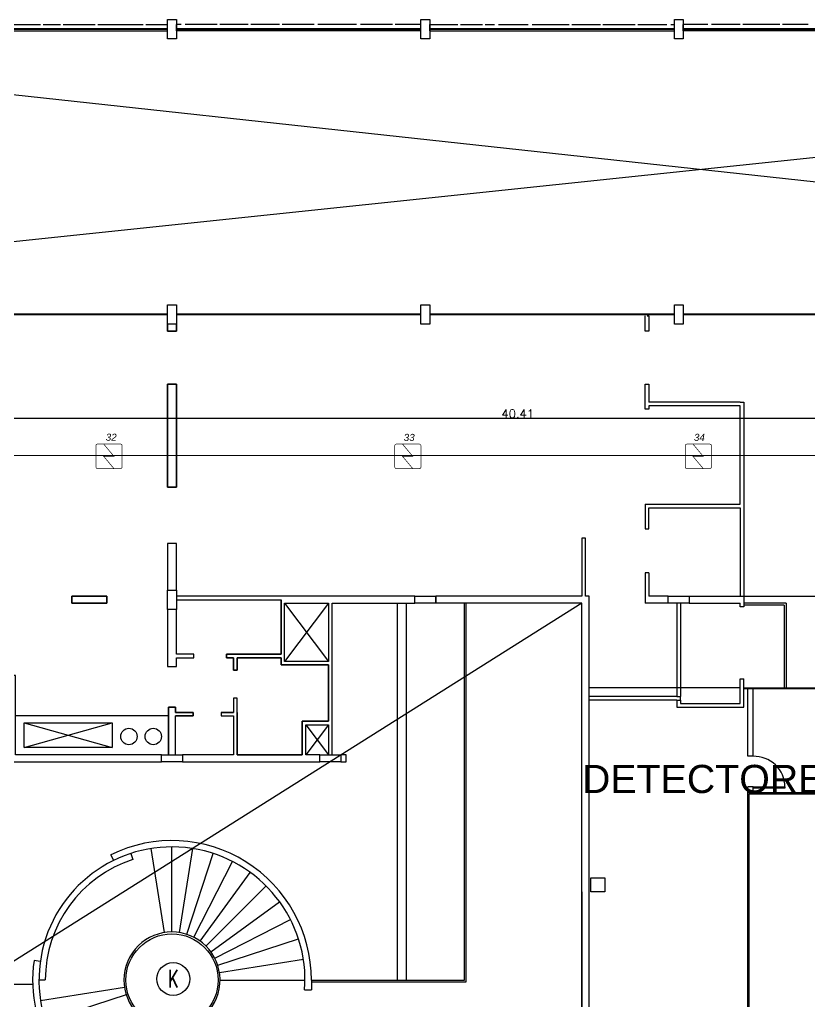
# Model space of a CAD drawing. Header units: metres. Extents: x -331 to 2982, y 362 to 2539.
# Drawn here: x 1023.72 to 1046.16, y 2278.51 to 2306.39 of the extents above; entities that cross this region are included whole.
import ezdxf
from ezdxf.enums import TextEntityAlignment as Align

# ---------------------------------------------------------------- set-up
doc = ezdxf.new("R2010")
doc.units = ezdxf.units.M
doc.linetypes.add('DASHDOT', pattern=[1, 0.5, -0.25, 0, -0.25])
doc.linetypes.add('DOT005', pattern=[0.05, 0, -0.05])
doc.layers.get('0').update_dxf_attribs({"color": 251})
doc.layers.get('Defpoints').update_dxf_attribs({"color": 251})
for name, color, linetype in [('ALV', 251, 'Continuous'), ('CX', 251, 'Continuous'), ('Det', 251, 'Continuous'), ('DET. FUMAÇA', 1, 'Continuous'), ('Det_Vigas', 251, 'Continuous'), ('Div', 251, 'Continuous'), ('Est', 251, 'Continuous'), ('Mob', 251, 'Continuous'), ('TXT', 251, 'Continuous'), ('vid', 251, 'Continuous')]:
    doc.layers.add(name, color=color, linetype=linetype)
doc.layers.add('Det_Lcorte', color=251, linetype='Continuous', lineweight=20)
doc.layers.add('LCorte', color=251, linetype='Continuous', lineweight=20)
doc.styles.add('ALESP3', font='ROMANS.SHX', dxfattribs={"width": 0.65, "height": 0.6})
doc.styles.add('ARIAL', font='arial.ttf')
doc.styles.add('COTA', font='simplex.shx')
doc.styles.get("Standard").update_dxf_attribs({"font": 'arial.ttf', "height": 0.3})
doc.dimstyles.new('EXEC_75', dxfattribs={"dimscale": 75, "dimtxt": 0.0032, "dimasz": 0.0022, "dimexe": 0, "dimexo": 0, "dimgap": 5e-05, "dimtad": 1, "dimzin": 4, "dimdsep": 46, "dimtxsty": 'COTA', "dimblk": 'ARCHTICK', "dimcen": 0, "dimclrd": 1, "dimclre": 1, "dimclrt": 2, "dimazin": 0, "dimtfac": 1, "dimtix": 1, "dimtmove": 2, "dimatfit": 3, "dimldrblk": 'DOT', "dimfxl": 1, "dimtvp": 1, "dimtolj": 1, "dimtzin": 0, "dimarcsym": 0})

# ---------------------------------------------------------------- blocks, each defined once
blk = doc.blocks.new('tttttttttttttt6')
at = {"color": 251}
blk.add_line((1250.7872, 2327.433), (1251.0372, 2327.433), dxfattribs=at)
at = {"layer": 'ALV', "color": 251}
for p, q in [((1250.7872, 2328.933), (1250.7872, 2329.133)), ((1251.0372, 2328.933), (1250.7872, 2328.933)), ((1251.0372, 2329.133), (1251.0372, 2328.933)), ((1264.4622, 2328.933), (1264.3622, 2328.933)), ((1250.7872, 2324.508), (1250.7872, 2327.433)), ((1251.0372, 2327.433), (1251.0372, 2324.508)), ((1264.3622, 2327.433), (1264.4622, 2327.433)), ((1267.0622, 2326.918), (1264.4622, 2326.918)), ((1267.0622, 2326.818), (1264.4622, 2326.818)), ((1251.0372, 2324.508), (1250.7872, 2324.508)), ((1251.0372, 2322.908), (1250.7872, 2322.908)), ((1250.7872, 2322.908), (1250.7872, 2321.583)), ((1251.0372, 2322.908), (1250.7872, 2322.908)), ((1250.7872, 2322.908), (1250.7872, 2321.583)), ((1251.0372, 2321.583), (1251.0372, 2322.908)), ((1251.0372, 2321.583), (1251.0372, 2322.908)), ((1248.0622, 2321.408), (1249.0622, 2321.408)), ((1248.0622, 2321.208), (1248.0622, 2321.408)), ((1249.0622, 2321.408), (1249.0622, 2321.208)), ((1249.0622, 2321.208), (1248.0622, 2321.208)), ((1250.7872, 2321.033), (1250.7872, 2319.408)), ((1250.7872, 2321.033), (1250.7872, 2319.408)), ((1251.0372, 2319.758), (1251.0372, 2321.033)), ((1251.5372, 2319.758), (1251.0372, 2319.758)), ((1251.5372, 2319.658), (1251.5372, 2319.758)), ((1250.7872, 2319.408), (1251.0372, 2319.408)), ((1250.7872, 2319.408), (1251.0372, 2319.408)), ((1251.0372, 2319.408), (1251.0372, 2319.658)), ((1251.0372, 2319.658), (1251.5372, 2319.658)), ((1251.0372, 2319.408), (1251.0372, 2319.658)), ((1265.3622, 2318.458), (1265.3622, 2318.5565)), ((1267.2772, 2316.8622), (1267.2772, 2318.788)), ((1267.2772, 2318.788), (1267.4272, 2318.788)), ((1267.4272, 2316.8612), (1267.4272, 2318.788)), ((1267.4272, 2316.8612), (1267.279, 2316.8612)), ((1267.2772, 2315.823), (1267.279, 2315.9912)), ((1267.2772, 2315.823), (1267.4272, 2315.823)), ((1267.4272, 2315.9912), (1267.279, 2315.9912)), ((1267.4272, 2315.823), (1267.4272, 2315.9912)), ((1262.5622, 2313.008), (1262.5622, 2304.908)), ((1262.7622, 2304.908), (1262.7622, 2313.008))]:
    blk.add_line(p, q, dxfattribs=at)
for points in [[(1264.3622, 2328.933), (1264.3622, 2329.368)], [(1264.4122, 2329.368), (1264.4622, 2329.368), (1264.4622, 2328.933)], [(1264.4622, 2326.818), (1264.4622, 2326.718), (1264.3622, 2326.718), (1264.3622, 2327.433)], [(1264.4622, 2327.433), (1264.4622, 2326.918)], [(1267.0622, 2326.918), (1267.1622, 2326.918)], [(1267.1622, 2326.918), (1267.1622, 2321.208)], [(1264.3622, 2324.018), (1267.0622, 2324.018), (1267.0622, 2326.818)], [(1264.3622, 2324.018), (1264.3622, 2323.318), (1264.4622, 2323.318), (1264.4622, 2323.918), (1267.0622, 2323.918)], [(1267.0622, 2323.918), (1267.0622, 2321.408)], [(1264.3622, 2323.318), (1264.3622, 2323.318)], [(1264.4622, 2323.318), (1264.4622, 2323.318)], [(1264.4622, 2323.318), (1264.4622, 2323.318)], [(1262.6622, 2321.408), (1262.6622, 2323.058), (1262.5622, 2323.058), (1262.5622, 2321.408), (1258.4122, 2321.408)], [(1264.3622, 2322.068), (1264.3622, 2321.208)], [(1264.4622, 2322.068), (1264.3622, 2322.068)], [(1264.4622, 2322.068), (1264.4622, 2321.408)], [(1262.5622, 2321.408), (1258.4122, 2321.408)], [(1262.7622, 2299.608), (1262.7622, 2321.408), (1262.6622, 2321.408)], [(1264.3622, 2321.408), (1264.3622, 2321.408)], [(1265.0122, 2321.408), (1264.4622, 2321.408)], [(1265.6122, 2321.408), (1267.0622, 2321.408)], [(1252.7622, 2316.908), (1254.6122, 2316.908), (1254.6122, 2317.858), (1255.3622, 2317.858), (1255.3622, 2319.458), (1254.0122, 2319.458), (1254.0122, 2319.658), (1252.7622, 2319.658), (1252.7622, 2319.308), (1252.6622, 2319.308), (1252.6622, 2319.658), (1252.4622, 2319.658), (1252.4622, 2319.758), (1254.0122, 2319.758), (1254.0122, 2321.308)], [(1255.0622, 2321.208), (1255.3622, 2321.208), (1255.3622, 2319.558), (1254.1122, 2319.558), (1254.1122, 2321.208), (1254.3122, 2321.208)], [(1262.5622, 2299.408), (1262.5622, 2321.208), (1258.4122, 2321.208)], [(1265.0122, 2321.208), (1264.3622, 2321.208)], [(1264.4622, 2321.208), (1264.4622, 2321.208)], [(1265.2622, 2321.208), (1265.2622, 2318.5565)], [(1265.3622, 2321.208), (1265.3622, 2318.5565)], [(1265.6122, 2321.208), (1267.0622, 2321.208)], [(1267.1622, 2321.208), (1267.1622, 2321.108), (1267.0622, 2321.108), (1267.0622, 2321.208)], [(1267.1622, 2321.208), (1267.1622, 2321.208)], [(1251.0372, 2319.658), (1251.5372, 2319.658), (1251.5372, 2319.758), (1251.0372, 2319.758), (1251.0372, 2321.033)], [(1250.6122, 2316.908), (1246.4622, 2316.908), (1246.4622, 2319.158), (1246.3622, 2319.158), (1246.3622, 2318.858)], [(1265.2622, 2318.458), (1265.2622, 2318.258), (1267.1622, 2318.258), (1267.1622, 2319.058)], [(1265.3622, 2318.458), (1265.3622, 2318.358), (1267.0622, 2318.358), (1267.0622, 2319.058)], [(1267.0622, 2319.058), (1267.1622, 2319.058)], [(1265.2622, 2318.5565), (1265.3622, 2318.5565)], [(1252.7622, 2318.108), (1252.7622, 2318.508), (1252.6622, 2318.508), (1252.6622, 2318.108)], [(1265.2622, 2318.458), (1265.3622, 2318.458)], [(1250.8122, 2316.908), (1250.8122, 2318.258), (1251.0122, 2318.258), (1251.0122, 2318.108), (1251.5122, 2318.108), (1251.5122, 2318.008), (1251.0122, 2318.008)], [(1252.3122, 2318.108), (1252.3122, 2318.008), (1252.6622, 2318.008), (1252.6622, 2316.908)], [(1252.3122, 2318.108), (1252.6622, 2318.108)], [(1252.7622, 2318.108), (1252.7622, 2316.908)], [(1252.7622, 2318.108), (1252.7622, 2318.108)], [(1255.7122, 2316.708), (1255.8622, 2316.708), (1255.8622, 2316.908), (1255.7122, 2316.908)]]:
    blk.add_lwpolyline(points, dxfattribs=at)
for points in [[(1251.0372, 2329.133), (1250.7872, 2329.133), (1250.7872, 2328.933), (1251.0372, 2328.933)], [(1251.0372, 2327.433), (1250.7872, 2327.433), (1250.7872, 2324.508), (1251.0372, 2324.508)], [(1249.0622, 2321.408), (1248.0622, 2321.408), (1248.0622, 2321.208), (1249.0622, 2321.208)], [(1249.0622, 2321.408), (1248.0622, 2321.408), (1248.0622, 2321.208), (1249.0622, 2321.208)], [(1257.8122, 2321.408), (1255.4122, 2321.408), (1255.0622, 2321.408), (1254.3122, 2321.408), (1251.0372, 2321.408), (1251.0372, 2321.308), (1254.0122, 2321.308), (1254.0122, 2319.758), (1252.4622, 2319.758), (1252.4622, 2319.658), (1252.6622, 2319.658), (1252.6622, 2319.308), (1252.7622, 2319.308), (1252.7622, 2319.658), (1254.0122, 2319.658), (1254.0122, 2319.458), (1255.3622, 2319.458), (1255.3622, 2317.858), (1254.6122, 2317.858), (1254.6122, 2316.908), (1252.7622, 2316.908), (1252.7622, 2318.108), (1252.7622, 2318.508), (1252.6622, 2318.508), (1252.6622, 2318.108), (1252.3122, 2318.108), (1252.3122, 2318.008), (1252.6622, 2318.008), (1252.6622, 2316.908), (1251.2122, 2316.908), (1251.2122, 2316.708), (1255.1122, 2316.708), (1255.1122, 2316.908), (1254.7122, 2316.908), (1254.7122, 2317.758), (1255.3622, 2317.758), (1255.3622, 2316.908), (1255.4622, 2316.908), (1255.4622, 2321.208), (1257.5722, 2321.208), (1257.8122, 2321.208)], [(1255.3622, 2321.208), (1255.3622, 2319.558), (1254.1122, 2319.558), (1254.1122, 2321.208), (1254.3122, 2321.208), (1255.0622, 2321.208)], [(1250.6122, 2316.908), (1246.4622, 2316.908), (1246.4622, 2319.158), (1246.3622, 2319.158), (1246.3622, 2318.858), (1246.2122, 2318.858), (1246.2122, 2318.658), (1246.3622, 2318.658), (1246.3622, 2316.908), (1244.0122, 2316.908), (1244.0122, 2316.708), (1250.6122, 2316.708)], [(1250.6122, 2316.908), (1246.4622, 2316.908), (1246.4622, 2319.158), (1246.3622, 2319.158), (1246.3622, 2318.858), (1246.2122, 2318.858), (1246.2122, 2318.658), (1246.3622, 2318.658), (1246.3622, 2316.908), (1244.0122, 2316.908), (1244.0122, 2316.708), (1250.6122, 2316.708)], [(1251.0122, 2318.008), (1251.5122, 2318.008), (1251.5122, 2318.108), (1251.0122, 2318.108), (1251.0122, 2318.258), (1250.8122, 2318.258), (1250.8122, 2316.908), (1251.0122, 2316.908)], [(1255.8622, 2316.908), (1255.7334, 2316.908), (1255.7122, 2316.908), (1255.7122, 2316.708), (1255.8622, 2316.708)]]:
    blk.add_lwpolyline(points, close=True, dxfattribs=at)
at = {"layer": 'CX', "color": 251, "ltscale": 8}
blk.add_lwpolyline([(1267.4272, 2315.9612), (1267.4272, 2315.9912), (1268.3272, 2315.9912), (1268.3272, 2315.9612)], close=True, dxfattribs=at)
blk.add_arc((1267.4567, 2315.9912), 0.8705, 0, 91.94204, dxfattribs=at)
at = {"layer": 'Det', "color": 251}
for p, q in [((1229.3222, 2329.683), (1301.1622, 2337.233)), ((1229.4372, 2337.498), (1301.3022, 2329.683)), ((1262.5622, 2321.208), (1226.7122, 2298.6338)), ((1254.1122, 2321.208), (1255.3622, 2319.558)), ((1255.3622, 2321.208), (1254.1122, 2319.558)), ((1257.3222, 2310.508), (1257.3222, 2321.208)), ((1257.5722, 2310.508), (1257.5722, 2321.208)), ((1259.2222, 2310.508), (1259.2222, 2321.208)), ((1259.2722, 2310.458), (1259.2722, 2321.208)), ((1246.7083, 2317.8126), (1249.2083, 2317.1126)), ((1246.7083, 2317.1126), (1249.2083, 2317.8126)), ((1254.7122, 2317.758), (1255.3622, 2316.908)), ((1255.3622, 2317.758), (1254.7122, 2316.908)), ((1249.7441, 2314.103), (1249.7997, 2313.9318)), ((1250.6986, 2311.8562), (1250.3209, 2314.2415)), ((1250.9122, 2311.873), (1250.9122, 2314.288)), ((1251.1257, 2311.8562), (1251.5035, 2314.2415)), ((1251.334, 2311.8062), (1252.0803, 2314.103)), ((1249.2551, 2313.9054), (1249.1762, 2314.0672)), ((1251.5319, 2311.7242), (1252.6283, 2313.876)), ((1251.7145, 2311.6123), (1253.134, 2313.5661)), ((1251.8774, 2311.4732), (1253.585, 2313.1809)), ((1252.0165, 2311.3103), (1253.9703, 2312.7298)), ((1252.1284, 2311.1277), (1254.2802, 2312.2241)), ((1252.2104, 2310.9298), (1254.5072, 2311.6761)), ((1247.1692, 2311.0356), (1246.9909, 2311.0607)), ((1252.2604, 2310.7215), (1254.6456, 2311.0993)), ((1247.1322, 2310.5096), (1247.3122, 2310.5095)), ((1252.2772, 2310.508), (1254.6922, 2310.508)), ((1254.8722, 2310.508), (1259.2222, 2310.508)), ((1254.8722, 2310.508), (1254.8722, 2310.2259)), ((1254.8722, 2310.458), (1259.2722, 2310.458)), ((1246.9542, 2310.3806), (1233.3707, 2310.3806)), ((1249.564, 2310.2945), (1247.1787, 2309.9167)), ((1254.6816, 2310.2259), (1254.8722, 2310.2259)), ((1249.614, 2310.0862), (1247.3172, 2309.3399))]:
    blk.add_line(p, q, dxfattribs=at)
for centre, radius in [((1250.9122, 2310.508), 1.31), ((1250.9477, 2310.5376), 0.4675)]:
    blk.add_circle(centre, radius, dxfattribs=at)
for radius, start, end in [(3.96, 0, 116), (3.78, 355.72066, 252.8337), (3.6, 108, 179.97614), (1.365, 254.30925, 252), (3.96, 171.97614, 252.7958)]:
    blk.add_arc((1250.9122, 2310.508), radius, start, end, dxfattribs=at)
at = {"layer": 'Det_Vigas', "color": 251}
for p, q in [((1246.2742, 2337.648), (1247.1757, 2337.648)), ((1247.2507, 2337.648), (1247.7459, 2337.648)), ((1247.8209, 2337.648), (1248.7334, 2337.648)), ((1248.8084, 2337.648), (1250.0972, 2337.648)), ((1250.1722, 2337.648), (1250.7872, 2337.648)), ((1250.7872, 2337.468), (1250.7872, 2337.648)), ((1251.1772, 2337.648), (1251.0372, 2337.648)), ((1251.0372, 2337.468), (1251.0372, 2337.648)), ((1252.1947, 2337.648), (1251.2872, 2337.648)), ((1253.0802, 2337.648), (1252.2697, 2337.648)), ((1253.9707, 2337.648), (1253.1552, 2337.648)), ((1254.9509, 2337.648), (1254.0457, 2337.648)), ((1256.1572, 2337.648), (1255.0609, 2337.648)), ((1257.1757, 2337.648), (1256.2672, 2337.648)), ((1257.9872, 2337.648), (1257.2507, 2337.648)), ((1257.9872, 2337.468), (1257.9872, 2337.648)), ((1258.2372, 2337.648), (1259.0334, 2337.648)), ((1258.2372, 2337.468), (1258.2372, 2337.648)), ((1259.1084, 2337.648), (1259.7359, 2337.648)), ((1259.8109, 2337.648), (1260.0784, 2337.648)), ((1260.1884, 2337.648), (1261.0359, 2337.648)), ((1261.1459, 2337.648), (1262.1972, 2337.648)), ((1262.2722, 2337.648), (1263.0847, 2337.648)), ((1263.1597, 2337.648), (1264.0722, 2337.648)), ((1264.1472, 2337.648), (1264.9772, 2337.648)), ((1265.0872, 2337.648), (1265.1872, 2337.648)), ((1265.1872, 2337.468), (1265.1872, 2337.648)), ((1266.1372, 2337.648), (1265.4372, 2337.648)), ((1265.4372, 2337.468), (1265.4372, 2337.648)), ((1267.0597, 2337.648), (1266.2472, 2337.648)), ((1268.1822, 2337.648), (1267.1347, 2337.648)), ((1268.9872, 2337.648), (1268.2572, 2337.648)), ((1243.8372, 2337.468), (1250.7872, 2337.468)), ((1257.9872, 2337.468), (1251.0372, 2337.468)), ((1258.2372, 2337.468), (1265.1872, 2337.468)), ((1272.3872, 2337.468), (1265.4372, 2337.468))]:
    blk.add_line(p, q, dxfattribs=at)
at = {"layer": 'Div', "color": 251, "ltscale": 0.8}
for p, q in [((1268.3622, 2321.208), (1267.1622, 2321.208)), ((1268.3122, 2321.158), (1267.1622, 2321.158)), ((1268.3122, 2321.158), (1268.3122, 2318.808)), ((1268.3622, 2321.208), (1268.3622, 2318.808))]:
    blk.add_line(p, q, dxfattribs=at)
at = {"layer": 'Est', "color": 251, "lineweight": 30}
blk.add_line((1258.4122, 2321.208), (1258.4122, 2321.408), dxfattribs=at)
at = {"layer": 'Est', "color": 251}
for points in [[(1250.7872, 2337.233), (1250.7872, 2337.783), (1251.0372, 2337.783), (1251.0372, 2337.233)], [(1257.9872, 2337.233), (1257.9872, 2337.783), (1258.2372, 2337.783), (1258.2372, 2337.233)], [(1265.1872, 2337.233), (1265.1872, 2337.783), (1265.4372, 2337.783), (1265.4372, 2337.233)], [(1250.7872, 2329.133), (1250.7872, 2329.683), (1251.0372, 2329.683), (1251.0372, 2329.133)], [(1257.9872, 2329.133), (1257.9872, 2329.683), (1258.2372, 2329.683), (1258.2372, 2329.133)], [(1265.1872, 2329.133), (1265.1872, 2329.683), (1265.4372, 2329.683), (1265.4372, 2329.133)], [(1250.7872, 2321.033), (1250.7872, 2321.583), (1251.0372, 2321.583), (1251.0372, 2321.033)], [(1258.4122, 2321.208), (1257.8122, 2321.208), (1257.8122, 2321.408), (1258.4122, 2321.408)], [(1265.6122, 2321.208), (1265.0122, 2321.208), (1265.0122, 2321.408), (1265.6122, 2321.408)], [(1251.2122, 2316.708), (1250.6122, 2316.708), (1250.6122, 2316.908), (1251.2122, 2316.908)], [(1255.7122, 2316.708), (1255.1122, 2316.708), (1255.1122, 2316.908), (1255.7122, 2316.908)], [(1262.8122, 2313.408), (1263.2122, 2313.408), (1263.2122, 2313.008), (1262.8122, 2313.008)]]:
    blk.add_lwpolyline(points, close=True, dxfattribs=at)
at = {"layer": 'Mob', "color": 251}
blk.add_line((1250.8122, 2318.008), (1246.4622, 2318.008), dxfattribs=at)
blk.add_lwpolyline([(1246.7083, 2317.1126), (1246.7083, 2317.8126), (1249.2083, 2317.8126), (1249.2083, 2317.1126)], close=True, dxfattribs=at)
for centre in [(1249.6875, 2317.4236), (1250.3811, 2317.4236)]:
    blk.add_circle(centre, 0.2327, dxfattribs=at)
at = {"layer": 'TXT', "color": 251}
for p, q in [((1267.0622, 2321.408), (1282.4305, 2321.408)), ((1267.0622, 2318.808), (1262.7622, 2318.808))]:
    blk.add_line(p, q, dxfattribs=at)
at = {"layer": 'vid', "color": 251}
for p, q in [((1250.7872, 2337.518), (1243.8372, 2337.518)), ((1257.9872, 2337.518), (1251.0372, 2337.518)), ((1265.1872, 2337.518), (1258.2372, 2337.518)), ((1272.3872, 2337.518), (1265.4372, 2337.518)), ((1250.7872, 2337.498), (1243.8372, 2337.498)), ((1257.9872, 2337.498), (1251.0372, 2337.498)), ((1265.1872, 2337.498), (1258.2372, 2337.498)), ((1272.3872, 2337.498), (1265.4372, 2337.498)), ((1250.7872, 2329.418), (1243.8372, 2329.418)), ((1257.9872, 2329.418), (1251.0372, 2329.418)), ((1265.1872, 2329.418), (1258.2372, 2329.418)), ((1272.3872, 2329.418), (1265.4372, 2329.418)), ((1250.7872, 2329.398), (1243.8372, 2329.398)), ((1257.9872, 2329.398), (1251.0372, 2329.398)), ((1265.1872, 2329.398), (1258.2372, 2329.398)), ((1272.3872, 2329.398), (1265.4372, 2329.398)), ((1265.2622, 2318.5565), (1262.7622, 2318.5565)), ((1267.1622, 2318.808), (1271.3622, 2318.808)), ((1267.1622, 2318.788), (1271.3622, 2318.788)), ((1265.2622, 2318.458), (1262.7622, 2318.458)), ((1273.2922, 2315.823), (1267.2772, 2315.823)), ((1267.2772, 2299.408), (1267.2772, 2315.823)), ((1273.3122, 2315.788), (1267.3122, 2315.788)), ((1267.3122, 2299.408), (1267.3122, 2315.788))]:
    blk.add_line(p, q, dxfattribs=at)
at = {"layer": 'Det', "color": 251, "linetype": 'DOT005', "style": 'ALESP3', "width": 0.65}
blk.add_text('K', height=0.5, dxfattribs=at).set_placement((1250.8041, 2310.2948))
at = {"layer": 'Det_Lcorte', "color": 251, "linetype": 'DASHDOT', "ltscale": 0.0075, "transparency": 33554534, "style": 'ARIAL'}
for tag, p in [('A', (1214.3221, 2339.7973)), ('B', (1234.7042, 2339.7973)), ('C', (1271.1112, 2339.7973)), ('A', (1214.3221, 2336.9463)), ('B', (1234.7042, 2336.9463)), ('C', (1271.1112, 2336.9463))]:
    blk.add_attdef(tag, text='', height=0.225, rotation=270, dxfattribs=at).set_placement(p, align=Align.MIDDLE_CENTER)
at = {"layer": 'LCorte', "color": 251, "style": 'ARIAL'}
for tag, p in [('A', (1275.3241, 2379.6973)), ('B', (1302.5617, 2377.7988)), ('A', (1275.3231, 2282.3686)), ('B', (1302.5617, 2282.3686))]:
    blk.add_attdef(tag, text='', height=0.3, rotation=90, dxfattribs=at).set_placement(p, align=Align.MIDDLE_CENTER)
for tag, p in [('F', (1198.7585, 2341.9841)), ('F', (1330.4237, 2341.9841)), ('F', (1330.4237, 2341.9841)), ('E', (1198.7585, 2326.0996)), ('E', (1330.4237, 2326.0996)), ('D', (1198.7004, 2316.7091)), ('D', (1330.4237, 2316.7068)), ('C', (1198.7585, 2306.9512)), ('C', (1330.4237, 2306.9512))]:
    blk.add_attdef(tag, text='', height=0.3, dxfattribs=at).set_placement(p, align=Align.MIDDLE_CENTER)
blk = doc.blocks.new('Detector de fumaça')
at = {"layer": 'DET. FUMAÇA', "linetype": 'Continuous', "lineweight": 15, "const_width": 0.0187}
blk.add_lwpolyline([(774.599, 539.816), (775.249, 539.816, -0.414214), (775.296, 539.769), (775.296, 539.167, -0.414214), (775.249, 539.12), (774.599, 539.12, -0.414214), (774.553, 539.167), (774.553, 539.769, -0.414214)], format="xyb", close=True, dxfattribs=at)
blk.add_lwpolyline([(774.773, 539.816), (775.064, 539.468), (774.773, 539.468), (775.064, 539.12)], dxfattribs=at)
blk = doc.blocks.new('_ARCHTICK')
at = {"color": 0, "linetype": 'ByBlock', "const_width": 0.15}
blk.add_lwpolyline([(-0.5, -0.5), (0.5, 0.5)], dxfattribs=at)
blk = doc.blocks.new('*D189')
at = {"color": 1, "linetype": 'Continuous', "lineweight": -2, "transparency": 16777216}
for p, q in [((1017.666, 2294.013), (1017.666, 2295.077)), ((1017.666, 2295.077), (1058.08, 2295.077)), ((1058.08, 2294.013), (1058.08, 2295.077))]:
    blk.add_line(p, q, dxfattribs=at)
at = {"layer": 'Defpoints', "color": 0, "transparency": 16777216}
for p in [(1058.08, 2295.077), (1017.666, 2294.013), (1058.08, 2294.013)]:
    blk.add_point(p, dxfattribs=at)
at = {"color": 1, "lineweight": -2, "transparency": 16777216, "xscale": 0.165, "yscale": 0.165, "zscale": 0.165, "rotation": 180}
blk.add_blockref('_ARCHTICK', (1017.666, 2295.077), dxfattribs=at)
at = {"color": 1, "lineweight": -2, "transparency": 16777216, "xscale": 0.165, "yscale": 0.165, "zscale": 0.165}
blk.add_blockref('_ARCHTICK', (1058.08, 2295.077), dxfattribs=at)
at = {"color": 2, "lineweight": 15, "transparency": 16777216, "insert": (1037.873, 2295.2), "char_height": 0.24, "attachment_point": 5, "style": 'COTA'}
blk.add_mtext('\\A1;40.41', dxfattribs=at)
blk = doc.blocks.new('_Dot')
at = {"color": 0, "linetype": 'ByBlock', "lineweight": -2}
blk.add_line((-0.5, 0), (-1, 0), dxfattribs=at)
at = {"color": 0, "linetype": 'ByBlock', "const_width": 0.5}
blk.add_lwpolyline([(-0.25, 0, 1), (0.25, 0, 1)], format="xyb", close=True, dxfattribs=at)

msp = doc.modelspace()

# ---------------------------------------------------------------- linework, layer by layer
at = {"layer": 'Div', "color": 150, "linetype": 'Continuous', "lineweight": 0}
msp.add_lwpolyline([(1058.08, 2292.111), (1058.08, 2294.013), (1017.595, 2294.013)], dxfattribs=at)

# ---------------------------------------------------------------- block references
at = {"color": 1, "linetype": 'Continuous', "lineweight": 15}
msp.add_blockref('tttttttttttttt6', (-222.865, -31.39), dxfattribs=at)
at = {"layer": 'DET. FUMAÇA', "linetype": 'Continuous', "lineweight": 0}
for p in [(251.333, 1754.523), (259.825, 1754.522), (268.08, 1754.521)]:
    msp.add_blockref('Detector de fumaça', p, dxfattribs=at)

# ---------------------------------------------------------------- texts
at = {"layer": 'Div', "color": 3, "linetype": 'Continuous', "lineweight": 0, "char_height": 0.2, "attachment_point": 1}
for s, insert in [('{\\fArial|b0|i1|c0|p34;32}', (1026.164, 2294.633)), ('{\\fArial|b0|i1|c0|p34;33}', (1034.633, 2294.628)), ('{\\fArial|b0|i1|c0|p34;34}', (1042.879, 2294.63))]:
    msp.add_mtext_dynamic_manual_height_columns(s, width=13.3188, gutter_width=2.5, heights=[0], dxfattribs=dict(at, insert=insert))
at = {"layer": 'Div', "color": 230, "linetype": 'Continuous', "lineweight": 0, "insert": (1039.697, 2285.228), "char_height": 0.8, "attachment_point": 1}
msp.add_mtext_dynamic_manual_height_columns('DETECTORES PERTENCENTES AO LAÇO 13', width=27.20388, gutter_width=2.5, heights=[0], dxfattribs=at)

# ---------------------------------------------------------------- dimensions: what is measured, and where the dimension line sits
at = {"color": 1, "linetype": 'Continuous', "lineweight": 15}
dim = msp.add_linear_dim(base=(1058.08, 2295.077), p1=(1017.666, 2294.013), p2=(1058.08, 2294.013), dimstyle='EXEC_75', dxfattribs=at)
dim.commit()
dim.dimension.update_dxf_attribs({"geometry": '*D189', "text_midpoint": (1037.873, 2295.2)})

doc.saveas('drawing.dxf')
